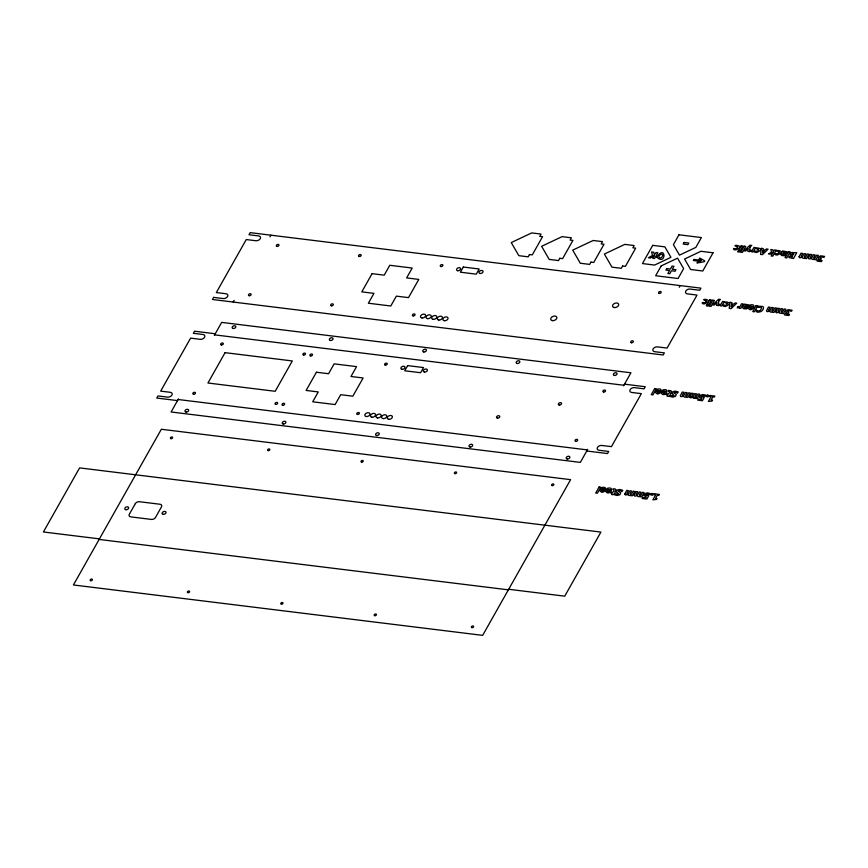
<?xml version="1.0" encoding="UTF-8"?>
<svg xmlns="http://www.w3.org/2000/svg" width="868" height="868" viewBox="0 0 868 868"><rect width="100%" height="100%" fill="white"/><g stroke="black" fill="none" stroke-linecap="round" stroke-linejoin="round"><path stroke-width="1.3" d="M99.126 539.44L161.339 429.259L570.591 479.657L482.662 635.365L73.422 584.967L99.126 539.44L508.366 589.839M587.701 449.342L580.334 462.384L171.094 411.985L178.461 398.954M623.571 385.815L630.938 372.784L221.687 322.386L214.331 335.417M233.177 302.031L234.121 300.382M269.991 236.856L270.924 235.195M679.232 287.243L680.176 285.594M215.264 333.768L194.508 331.207L193.325 333.312L202.949 334.495A3.396 2.257 -21.5 0 1 204.555 337.272A3.396 2.257 -21.5 0 1 200.237 339.312L190.602 338.129L160.667 391.132L170.302 392.314A3.396 2.257 -21.5 0 1 171.907 395.092A3.396 2.257 -21.5 0 1 167.578 397.132L157.954 395.949L156.761 398.054L177.517 400.604M624.515 384.166L645.271 386.716L644.078 388.821L634.454 387.627A3.396 2.257 -21.5 0 0 630.125 389.678A3.396 2.257 -21.5 0 0 631.73 392.455L641.354 393.638L611.43 446.64L601.795 445.458A3.396 2.257 -21.5 0 0 597.466 447.497A3.396 2.257 -21.5 0 0 599.072 450.275L608.707 451.458L607.524 453.563L586.768 451.002M214.646 334.864L623.886 385.262M690.407 397.099L696.342 397.826M178.146 399.508L587.386 449.906M99.44 538.876L43.4 531.976L79.596 467.895L600.916 532.084L564.732 596.175L508.691 589.274M656.772 257.036C666.364 266.552 666.255 243.517 656.772 257.036M791.811 254.259C794.491 256.635 794.437 251.297 791.811 254.259M599.951 490.637C603.043 496.29 610.182 485.288 601.611 487.577C598.963 489.259 610.757 489.118 600.569 489.237L599.951 490.637M605.745 491.342C608.848 497.006 615.987 486.004 607.416 488.293C604.757 489.975 616.551 489.823 606.374 489.953L605.745 491.342M655.481 392.293C658.573 397.945 665.713 386.944 657.141 389.233C654.494 390.915 666.288 390.774 656.1 390.893L655.481 392.293M661.286 392.998C664.378 398.662 671.517 387.66 662.946 389.949C660.298 391.631 672.092 391.479 661.904 391.609L661.286 392.998M748.238 308.097C751.33 313.76 758.469 302.758 749.898 305.048C747.25 306.729 759.044 306.578 748.856 306.708L748.238 308.097M706.226 300.86C706.346 304.668 700.541 300.795 702.581 303.648A4.557 3.027 -21.5 0 0 704.632 303.854C715.85 298.972 697.254 298.223 706.226 300.86M727.145 303.442C727.254 307.239 721.449 303.377 723.5 306.23A4.557 3.027 -21.5 0 0 725.539 306.426C736.769 301.554 718.172 300.795 727.145 303.442M737.55 246.859C737.67 250.657 731.865 246.794 733.905 249.648A4.557 3.027 -21.5 0 0 735.955 249.843C747.174 244.971 728.577 244.212 737.55 246.859M758.469 249.431C758.578 253.239 752.784 249.366 754.824 252.219A4.557 3.027 -21.5 0 0 756.863 252.425C768.093 247.543 749.496 246.794 758.469 249.431M779.063 251.97C779.171 255.767 773.377 251.904 775.417 254.758A4.557 3.027 -21.5 0 0 777.457 254.953C788.686 250.082 770.09 249.322 779.063 251.97M624.83 494.011L625.502 495.01L628.041 494.543L628.606 495.368L632.371 495.758L634.833 491.407L633.163 491.201L631.416 494.283L630.483 494.445L630.114 493.729L631.633 491.006L629.951 490.8L628.215 493.892L627.282 494.055L626.902 493.339L628.421 490.615L626.75 490.409L624.83 494.011M634.15 495.161L634.812 496.16L637.362 495.693L637.926 496.518L641.691 496.908L644.143 492.547L642.483 492.34L640.736 495.433L639.803 495.595L639.434 494.879L640.953 492.156L639.271 491.95L637.524 495.031L636.602 495.205L636.222 494.478L637.741 491.765L636.06 491.559L634.15 495.161M680.36 395.667L681.033 396.665L683.572 396.199L684.147 397.023L687.901 397.414L690.364 393.063L688.693 392.857L686.946 395.938L686.024 396.101L685.644 395.385L687.163 392.661L685.481 392.455L683.745 395.548L682.812 395.71L682.443 394.994L683.962 392.271L682.281 392.065L680.36 395.667M689.68 396.817L690.353 397.815L692.892 397.349L693.456 398.173L697.221 398.564L699.684 394.202L698.013 393.996L696.266 397.088L695.344 397.251L694.964 396.535L696.483 393.812L694.801 393.605L693.065 396.687L692.132 396.86L691.753 396.134L693.282 393.421L691.601 393.215L689.68 396.817M766.542 310.668L767.214 311.677L769.753 311.2L770.317 312.035L774.082 312.415L776.545 308.064L774.874 307.858L773.128 310.939L772.195 311.102L771.826 310.386L773.345 307.673L771.663 307.456L769.927 310.549L768.994 310.711L768.614 309.995L770.133 307.272L768.462 307.066L766.542 310.668M775.862 311.818L776.524 312.816L779.073 312.35L779.638 313.174L783.403 313.565L785.855 309.214L784.195 309.008L782.448 312.089L781.515 312.252L781.146 311.536L782.665 308.813L780.983 308.607L779.236 311.699L778.314 311.862L777.934 311.145L779.453 308.422L777.771 308.216L775.862 311.818M799.048 256.809L799.721 257.807L802.26 257.34L802.824 258.165L806.589 258.555L809.052 254.205L807.381 253.998L805.634 257.08L804.712 257.243L804.332 256.527L805.851 253.803L804.169 253.597L802.433 256.689L801.5 256.852L801.121 256.136L802.65 253.413L800.969 253.206L799.048 256.809M808.368 257.959L809.041 258.957L811.58 258.49L812.144 259.315L815.909 259.706L818.372 255.344L816.701 255.149L814.954 258.23L814.021 258.393L813.652 257.677L815.171 254.953L813.49 254.747L811.754 257.839L810.82 258.002L810.441 257.275L811.96 254.563L810.289 254.357L808.368 257.959M616.041 491.603C622.052 496.735 615.824 492.264 614.457 494.771L617.246 495.487L619.98 494.706L620.707 492.742L618.157 491.223L620.403 490.691A4.59 3.049 -21.5 0 1 621.813 491.635L622.747 490.279L619.73 489.465L617.343 489.997L616.041 491.603M671.572 393.258C677.582 398.39 671.355 393.92 669.987 396.426L672.776 397.143L675.51 396.361L676.237 394.397L673.687 392.879L675.933 392.347A4.59 3.049 -21.5 0 1 677.344 393.291L678.277 391.935L675.261 391.121L672.884 391.652L671.572 393.258M645.868 494.999L648.7 495.823L646.877 499.057L642.168 498.482L642.787 497.397L645.803 497.765L646.345 496.8L643.861 495.541L645.228 493.501L647.485 492.872L650.306 493.556C649.926 496.355 646.844 492.395 645.868 494.999M701.398 396.654L704.23 397.479L702.407 400.712L697.698 400.137L698.317 399.052L701.333 399.421L701.876 398.455L699.391 397.197L700.758 395.157L703.026 394.528L705.836 395.211C705.456 398.011 702.386 394.05 701.398 396.654M662.685 255.138C661.893 260.66 655.546 256.548 661.101 254.291A1.66 1.107 -21.5 0 1 662.056 254.324A1.519 1.009 -21.5 0 1 662.642 254.845L662.685 255.138M718.682 301.044L718.248 305.536L720.516 305.156L720.169 305.775L721.84 305.981L724.292 301.63L722.621 301.424L720.972 304.342L718.964 304.256L718.237 305.536L716.491 305.319L716.914 302.455L714.31 305.059L712.595 304.842L718.661 299.221L720.462 299.449L718.682 301.044M750.006 247.044L749.572 251.536L751.84 251.145L751.493 251.774L753.164 251.98L755.616 247.619L753.945 247.413L752.306 250.331L750.288 250.244L749.561 251.536L747.825 251.319L748.238 248.454L745.645 251.047L743.919 250.841L749.985 245.221L751.786 245.438L750.006 247.044M730.053 302.335L729.196 308.4L731.149 308.65L736.802 303.171L735.012 302.954L733.905 304.071L731.67 303.8L731.898 302.563L730.053 302.335M761.377 248.335L760.52 254.4L762.473 254.639L768.126 249.159L766.335 248.942L765.229 250.071L762.994 249.789L763.222 248.563L761.377 248.335M742.639 307.435L743.453 308.672L746.632 308.932L747.229 307.89L744.885 307.89L744.505 307.174L747.663 306.968L748.91 305.688A1.823 1.204 -21.5 0 0 748.867 304.939L744.473 304.115L742.639 307.435M780.766 254.27L781.58 255.507L784.759 255.767L785.356 254.715L783.023 254.725L782.632 254.009L785.79 253.792L787.037 252.523A1.823 1.204 -21.5 0 0 786.994 251.774L782.6 250.95L780.766 254.27M731.474 304.896L731.127 306.881L732.918 305.069L731.474 304.896M762.798 250.885L762.451 252.881L764.252 251.069L762.798 250.885M761.551 308.324L760.542 310.115L758.957 310.928A2.279 1.508 -21.5 0 1 757.623 310.777C755.355 308.498 755.713 313.283 758.665 312.1C761.041 312.079 763.536 310.126 763.525 307.641A3.45 2.289 -21.5 0 0 762.581 306.437L758.578 306.263C756.039 309.29 761.648 305.352 761.551 308.324M791.041 256.407C792.159 258.848 793.764 254.237 791.041 256.407M615.846 489.823L614.544 493.556L613.199 494.727L611.528 494.521L612.233 493.274L610.627 493.078L611.159 492.134L612.765 492.33C615.998 489.736 611.918 490.16 613.058 488.76L615.293 488.999L615.846 489.823M671.376 391.479L670.074 395.222L668.729 396.383L667.058 396.177L667.763 394.929L666.157 394.734L666.689 393.79L668.295 393.985C671.528 391.392 667.449 391.815 668.588 390.416L670.823 390.654L671.376 391.479M747.12 305.623L744.983 306.361L745.493 305.449L747.12 305.623M785.258 252.447L783.11 253.196L783.62 252.284L785.258 252.447M790.086 253.76L790.759 255.333L788.914 256.83A1.562 1.042 -21.5 0 0 789.207 257.666L793.515 258.458L796.77 252.686L791.562 252.555A2.17 1.443 -21.5 0 0 790.368 253.358L790.086 253.76M601.752 490.257L602.208 491.255L603.77 490.507L601.752 490.257M607.557 490.973L608.012 491.972L609.575 491.223L607.557 490.973M657.282 391.913L657.749 392.911L659.3 392.162L657.282 391.913M663.087 392.629L663.543 393.627L665.105 392.879L663.087 392.629M750.05 307.728L750.505 308.726L752.068 307.977L750.05 307.728M786.549 313.793C786.516 315.735 791.258 312.881 788.904 315.496L784.737 314.997A1.671 1.107 -21.5 0 1 784.488 314.151L786.668 312.632L785.92 312.111A1.671 1.107 -21.5 0 1 785.833 311.406L788.035 309.659L792.093 310.234C791.714 313.022 788.556 309.041 787.623 311.634C790.043 312.74 788.426 313.077 786.549 313.793M819.056 259.933C819.023 261.876 823.775 259.011 821.41 261.637L817.244 261.138A1.671 1.107 -21.5 0 1 816.994 260.291L819.175 258.772L818.437 258.252A1.671 1.107 -21.5 0 1 818.34 257.546L820.542 255.8L824.6 256.375C824.231 259.163 821.074 255.181 820.13 257.774C822.549 258.881 820.933 259.217 819.056 259.933M213.615 297.377L212.421 299.482L663.185 354.99L664.367 352.885L654.732 351.703A3.396 2.257 -21.5 0 1 653.137 348.925A3.396 2.257 -21.5 0 1 657.456 346.885L667.091 348.068L697.026 295.066L687.391 293.883A3.396 2.257 -21.5 0 1 685.785 291.106A3.396 2.257 -21.5 0 1 690.114 289.066L699.738 290.248L700.932 288.143L250.168 232.635L248.986 234.74L258.61 235.922A3.396 2.257 -21.5 0 1 260.216 238.7A3.396 2.257 -21.5 0 1 255.897 240.74L246.262 239.557L216.327 292.559L225.962 293.742A3.396 2.257 -21.5 0 1 227.568 296.52A3.396 2.257 -21.5 0 1 223.239 298.559L213.615 297.377M135.321 503.646L129.321 514.268A3.201 2.127 -21.5 0 0 130.84 516.883L151.39 519.422A3.201 2.127 -21.5 0 0 155.481 517.491L161.47 506.858A3.201 2.127 -21.5 0 0 159.962 504.243L139.412 501.715A3.201 2.127 -21.5 0 0 135.321 503.646M225.072 352.658L207.94 383.016L275.189 391.294L292.321 360.947L225.072 352.658M316.419 372.231L306.133 390.437L318.274 391.935L312.708 401.797L335.124 404.564L340.701 394.69L352.842 396.188L363.117 377.981L350.976 376.484L356.553 366.621L334.137 363.855L328.56 373.728L316.419 372.231M372.079 273.659L361.793 291.865L373.945 293.362L368.368 303.225L390.784 305.992L396.361 296.129L408.502 297.615L418.788 279.409L406.636 277.912L412.213 268.049L389.797 265.282L384.22 275.156L372.079 273.659M407.645 365.612L404.727 370.766L420.611 372.73L423.519 367.565L407.645 365.612M463.306 267.04L460.387 272.194L476.272 274.158L479.179 268.993L463.306 267.04M529.469 254.552L528.189 256.83L518.847 255.68L511.263 242.573L531.693 232.917L541.035 234.067L539.755 236.346L542.554 236.682L532.268 254.899L529.469 254.552M559.827 258.295L558.536 260.563L549.194 259.413L541.621 246.306L562.052 236.649L571.394 237.799L570.113 240.078L572.913 240.425L562.627 258.631L559.827 258.295M590.924 262.125L589.643 264.393L580.301 263.243L572.717 250.136L593.159 240.479L602.5 241.629L601.209 243.908L604.009 244.255L593.734 262.462L590.924 262.125M622.595 266.02L621.304 268.299L611.962 267.149L604.378 254.042L624.819 244.385L634.161 245.536L632.88 247.814L635.68 248.15L625.394 266.368L622.595 266.02M652.725 245.351L642.439 263.568L654.58 265.065L670.931 257.34L664.866 246.848L652.725 245.351M654.222 255.724L652.779 258.295L654.559 258.512L657.825 252.74L656.034 252.523L654.364 254.823L653.756 252.241L651.597 251.97L652.486 255.387L648.439 257.753L650.512 258.013L654.222 255.724M661.221 265.879L655.644 275.742L678.06 278.509L683.637 268.635L677.572 258.154L661.221 265.879M678.971 234.794L673.405 244.657L679.47 255.138L695.821 247.413L701.387 237.55L678.971 234.794M666.732 268.592L665.886 270.089L669.553 270.545L667.883 273.496L669.77 273.724L671.441 270.773L675.109 271.228L675.955 269.72L672.288 269.275L673.959 266.313L672.071 266.085L670.4 269.037L666.732 268.592M684.082 242.465L683.17 244.082L687.912 244.667L688.823 243.051L684.082 242.465M693.966 259.434L693.358 260.519L700.715 261.42L697.557 261.984L696.95 263.047L704.241 261.735L704.729 260.888L699.771 258.067L699.163 259.131L701.333 260.346L693.966 259.434M713.062 252.783L702.776 271L690.635 269.503L684.57 259.022L700.921 251.286L713.062 252.783M599.126 487.002L595.719 493.035L597.39 493.241L600.797 487.208L599.126 487.002M654.656 388.658L651.25 394.69L652.92 394.897L656.327 388.864L654.656 388.658M706.953 304.809L706.357 305.872L708.125 306.089L708.722 305.026L706.953 304.809M709.807 299.84L707.355 304.201L709.026 304.408L711.478 300.046L709.807 299.84M738.277 250.809L737.681 251.861L739.449 252.078L740.046 251.026L738.277 250.809M741.131 245.839L738.679 250.19L740.35 250.396L742.802 246.045L741.131 245.839M712.758 300.209L709.351 306.241L711.022 306.447L714.429 300.415L712.758 300.209M744.082 246.197L740.675 252.23L742.346 252.436L745.753 246.403L744.082 246.197M737.909 306.588L737.182 307.869L739.46 307.489L739.102 308.107L740.773 308.314L743.236 303.963L741.565 303.757L739.916 306.675L737.909 306.588M773.041 252.599L771.131 255.984L772.802 256.19L776.209 250.158L774.538 249.951L773.214 251.818L772.835 249.745L770.849 249.496L771.468 252.219L768.527 253.868L770.502 254.107L773.041 252.599M756.169 305.558L752.762 311.59L754.433 311.786L757.84 305.764L756.169 305.558M651.694 493.48L650.826 494.999L652.519 495.216L653.376 493.686L651.694 493.48M707.225 395.135L706.368 396.654L708.049 396.871L708.917 395.341L707.225 395.135M788.491 251.666L785.084 257.698L786.755 257.904L790.162 251.872L788.491 251.666M654.656 493.849L654.092 494.858L655.557 495.031L652.855 499.816L656.534 499.425L657.065 498.482L655.568 498.297L657.282 495.248L658.79 495.433L659.355 494.424L654.656 493.849M710.198 395.504L709.623 396.513L711.087 396.687L708.386 401.472L712.064 401.081L712.595 400.137L711.098 399.953L712.823 396.904L714.321 397.088L714.885 396.079L710.198 395.504M567.271 458.988A1.92 1.28 -21.5 0 0 569.885 457.121A1.92 1.28 -21.5 0 0 566.967 456.763A1.92 1.28 -21.5 0 0 567.271 458.988M470.065 447.02A1.92 1.28 -21.5 0 0 472.669 445.154A1.92 1.28 -21.5 0 0 469.762 444.796A1.92 1.28 -21.5 0 0 470.065 447.02M376.658 435.519A1.92 1.28 -21.5 0 0 379.273 433.653A1.92 1.28 -21.5 0 0 376.354 433.295A1.92 1.28 -21.5 0 0 376.658 435.519M283.25 424.018A1.92 1.28 -21.5 0 0 285.865 422.152A1.92 1.28 -21.5 0 0 282.957 421.794A1.92 1.28 -21.5 0 0 283.25 424.018M186.045 412.05A1.92 1.28 -21.5 0 0 188.66 410.173A1.92 1.28 -21.5 0 0 185.741 409.815A1.92 1.28 -21.5 0 0 186.045 412.05M233.221 328.505A1.92 1.28 -21.5 0 0 235.825 326.639A1.92 1.28 -21.5 0 0 232.917 326.281A1.92 1.28 -21.5 0 0 233.221 328.505M330.426 340.484A1.92 1.28 -21.5 0 0 333.041 338.607A1.92 1.28 -21.5 0 0 330.133 338.249A1.92 1.28 -21.5 0 0 330.426 340.484M423.834 351.985A1.92 1.28 -21.5 0 0 426.438 350.108A1.92 1.28 -21.5 0 0 423.53 349.75A1.92 1.28 -21.5 0 0 423.834 351.985M517.23 363.486A1.92 1.28 -21.5 0 0 519.845 361.62A1.92 1.28 -21.5 0 0 516.937 361.251A1.92 1.28 -21.5 0 0 517.23 363.486M614.446 375.453A1.92 1.28 -21.5 0 0 617.05 373.587A1.92 1.28 -21.5 0 0 614.143 373.229A1.92 1.28 -21.5 0 0 614.446 375.453M303.637 355.066A1.389 0.922 -21.5 0 0 305.514 353.721A1.389 0.922 -21.5 0 0 303.42 353.46A1.389 0.922 -21.5 0 0 303.637 355.066M221.47 344.954A1.389 0.922 -21.5 0 0 223.326 343.576A1.389 0.922 -21.5 0 0 221.199 343.359A1.389 0.922 -21.5 0 0 221.47 344.954M193.586 394.267A1.389 0.922 -21.5 0 0 195.474 392.922A1.389 0.922 -21.5 0 0 193.369 392.661A1.389 0.922 -21.5 0 0 193.586 394.267M275.785 404.39A1.389 0.922 -21.5 0 0 277.662 403.045A1.389 0.922 -21.5 0 0 275.568 402.785A1.389 0.922 -21.5 0 0 275.785 404.39M402.058 369.301A2.137 1.421 -21.5 0 0 404.965 367.229A2.137 1.421 -21.5 0 0 401.732 366.828A2.137 1.421 -21.5 0 0 402.058 369.301M424.474 372.068A2.137 1.421 -21.5 0 0 427.381 369.985A2.137 1.421 -21.5 0 0 424.148 369.594A2.137 1.421 -21.5 0 0 424.474 372.068M559.263 405.052A1.714 1.139 -21.5 0 0 561.585 403.392A1.714 1.139 -21.5 0 0 559.003 403.077A1.714 1.139 -21.5 0 0 559.263 405.052M497.44 418.137A1.714 1.139 -21.5 0 0 499.762 416.477A1.714 1.139 -21.5 0 0 497.169 416.152A1.714 1.139 -21.5 0 0 497.44 418.137M366.329 416.521A2.669 1.769 -21.5 0 0 369.963 413.928A2.669 1.769 -21.5 0 0 365.916 413.428A2.669 1.769 -21.5 0 0 366.329 416.521M371.938 417.204A2.669 1.769 -21.5 0 0 375.562 414.611A2.669 1.769 -21.5 0 0 371.526 414.112A2.669 1.769 -21.5 0 0 371.938 417.204M377.537 417.899A2.669 1.769 -21.5 0 0 381.171 415.305A2.669 1.769 -21.5 0 0 377.124 414.806A2.669 1.769 -21.5 0 0 377.537 417.899M383.146 418.593A2.669 1.769 -21.5 0 0 386.77 415.989A2.669 1.769 -21.5 0 0 382.734 415.49A2.669 1.769 -21.5 0 0 383.146 418.593M388.745 419.277A2.669 1.769 -21.5 0 0 392.379 416.683A2.669 1.769 -21.5 0 0 388.332 416.184A2.669 1.769 -21.5 0 0 388.745 419.277M603.64 392.01A1.389 0.922 -21.5 0 0 605.528 390.665A1.389 0.922 -21.5 0 0 603.423 390.405A1.389 0.922 -21.5 0 0 603.64 392.01M575.788 441.335A1.389 0.922 -21.5 0 0 577.676 439.989A1.389 0.922 -21.5 0 0 575.571 439.729A1.389 0.922 -21.5 0 0 575.788 441.335M385.359 365.135A1.389 0.922 -21.5 0 0 387.247 363.79A1.389 0.922 -21.5 0 0 385.142 363.529A1.389 0.922 -21.5 0 0 385.359 365.135M357.507 414.459A1.389 0.922 -21.5 0 0 359.395 413.114A1.389 0.922 -21.5 0 0 357.291 412.853A1.389 0.922 -21.5 0 0 357.507 414.459M282.784 405.258A1.389 0.922 -21.5 0 0 284.671 403.902A1.389 0.922 -21.5 0 0 282.567 403.653A1.389 0.922 -21.5 0 0 282.784 405.258M310.635 355.934A1.389 0.922 -21.5 0 0 312.523 354.578A1.389 0.922 -21.5 0 0 310.418 354.328A1.389 0.922 -21.5 0 0 310.635 355.934M552.243 485.592A1.172 0.781 -21.5 0 0 553.838 484.452A1.172 0.781 -21.5 0 0 552.059 484.236A1.172 0.781 -21.5 0 0 552.243 485.592M455.038 473.624A1.172 0.781 -21.5 0 0 456.633 472.485A1.172 0.781 -21.5 0 0 454.854 472.268A1.172 0.781 -21.5 0 0 455.038 473.624M361.63 462.123A1.172 0.781 -21.5 0 0 363.236 460.984A1.172 0.781 -21.5 0 0 361.457 460.767A1.172 0.781 -21.5 0 0 361.63 462.123M268.234 450.622A1.172 0.781 -21.5 0 0 269.829 449.483A1.172 0.781 -21.5 0 0 268.049 449.255A1.172 0.781 -21.5 0 0 268.234 450.622M171.029 438.655A1.172 0.781 -21.5 0 0 172.623 437.505A1.172 0.781 -21.5 0 0 170.844 437.288A1.172 0.781 -21.5 0 0 171.029 438.655M90.814 580.703A1.172 0.781 -21.5 0 0 92.409 579.553A1.172 0.781 -21.5 0 0 90.63 579.336A1.172 0.781 -21.5 0 0 90.814 580.703M188.02 592.67A1.172 0.781 -21.5 0 0 189.615 591.531A1.172 0.781 -21.5 0 0 187.835 591.303A1.172 0.781 -21.5 0 0 188.02 592.67M281.482 604.171A1.172 0.781 -21.5 0 0 283.011 602.989A1.172 0.781 -21.5 0 0 281.189 602.848A1.172 0.781 -21.5 0 0 281.482 604.171M374.813 615.672A1.172 0.781 -21.5 0 0 376.43 614.544A1.172 0.781 -21.5 0 0 374.661 614.294A1.172 0.781 -21.5 0 0 374.813 615.672M472.008 627.64A1.172 0.781 -21.5 0 0 473.635 626.522A1.172 0.781 -21.5 0 0 471.877 626.262A1.172 0.781 -21.5 0 0 472.008 627.64M163.26 514.312A2.029 1.345 -21.5 0 0 166.027 512.337A2.029 1.345 -21.5 0 0 162.945 511.957A2.029 1.345 -21.5 0 0 163.26 514.312M125.903 509.711A2.029 1.345 -21.5 0 0 128.659 507.737A2.029 1.345 -21.5 0 0 125.589 507.357A2.029 1.345 -21.5 0 0 125.903 509.711M480.134 273.496A2.137 1.421 -21.5 0 0 483.042 271.413A2.137 1.421 -21.5 0 0 479.809 271.022A2.137 1.421 -21.5 0 0 480.134 273.496M421.989 317.948A2.669 1.769 -21.5 0 0 425.624 315.355A2.669 1.769 -21.5 0 0 421.577 314.856A2.669 1.769 -21.5 0 0 421.989 317.948M427.599 318.643A2.669 1.769 -21.5 0 0 431.222 316.039A2.669 1.769 -21.5 0 0 427.186 315.54A2.669 1.769 -21.5 0 0 427.599 318.643M433.208 319.326A2.669 1.769 -21.5 0 0 436.832 316.733A2.669 1.769 -21.5 0 0 432.785 316.234A2.669 1.769 -21.5 0 0 433.208 319.326M438.807 320.021A2.669 1.769 -21.5 0 0 442.441 317.417A2.669 1.769 -21.5 0 0 438.394 316.929A2.669 1.769 -21.5 0 0 438.807 320.021M444.416 320.704A2.669 1.769 -21.5 0 0 448.04 318.111A2.669 1.769 -21.5 0 0 443.993 317.612A2.669 1.769 -21.5 0 0 444.416 320.704M457.718 270.729A2.137 1.421 -21.5 0 0 460.626 268.657A2.137 1.421 -21.5 0 0 457.393 268.255A2.137 1.421 -21.5 0 0 457.718 270.729M659.3 293.438A1.389 0.922 -21.5 0 0 661.188 292.093A1.389 0.922 -21.5 0 0 659.083 291.832A1.389 0.922 -21.5 0 0 659.3 293.438M631.448 342.762A1.389 0.922 -21.5 0 0 633.336 341.417A1.389 0.922 -21.5 0 0 631.231 341.157A1.389 0.922 -21.5 0 0 631.448 342.762M441.02 266.563A1.389 0.922 -21.5 0 0 442.908 265.217A1.389 0.922 -21.5 0 0 440.803 264.957A1.389 0.922 -21.5 0 0 441.02 266.563M413.168 315.887A1.389 0.922 -21.5 0 0 415.056 314.541A1.389 0.922 -21.5 0 0 412.951 314.281A1.389 0.922 -21.5 0 0 413.168 315.887M331.446 305.818A1.389 0.922 -21.5 0 0 333.334 304.473A1.389 0.922 -21.5 0 0 331.229 304.212A1.389 0.922 -21.5 0 0 331.446 305.818M249.246 295.706A1.389 0.922 -21.5 0 0 251.134 294.35A1.389 0.922 -21.5 0 0 249.029 294.089A1.389 0.922 -21.5 0 0 249.246 295.706M277.131 246.382A1.389 0.922 -21.5 0 0 278.986 245.004A1.389 0.922 -21.5 0 0 276.859 244.787A1.389 0.922 -21.5 0 0 277.131 246.382M359.298 256.494A1.389 0.922 -21.5 0 0 361.186 255.149A1.389 0.922 -21.5 0 0 359.081 254.888A1.389 0.922 -21.5 0 0 359.298 256.494M552.493 320.628A3.201 2.127 -21.5 0 0 556.855 317.514A3.201 2.127 -21.5 0 0 551.994 316.918A3.201 2.127 -21.5 0 0 552.493 320.628M614.327 307.543A3.201 2.127 -21.5 0 0 618.678 304.429A3.201 2.127 -21.5 0 0 613.828 303.833A3.201 2.127 -21.5 0 0 614.327 307.543"/></g></svg>
